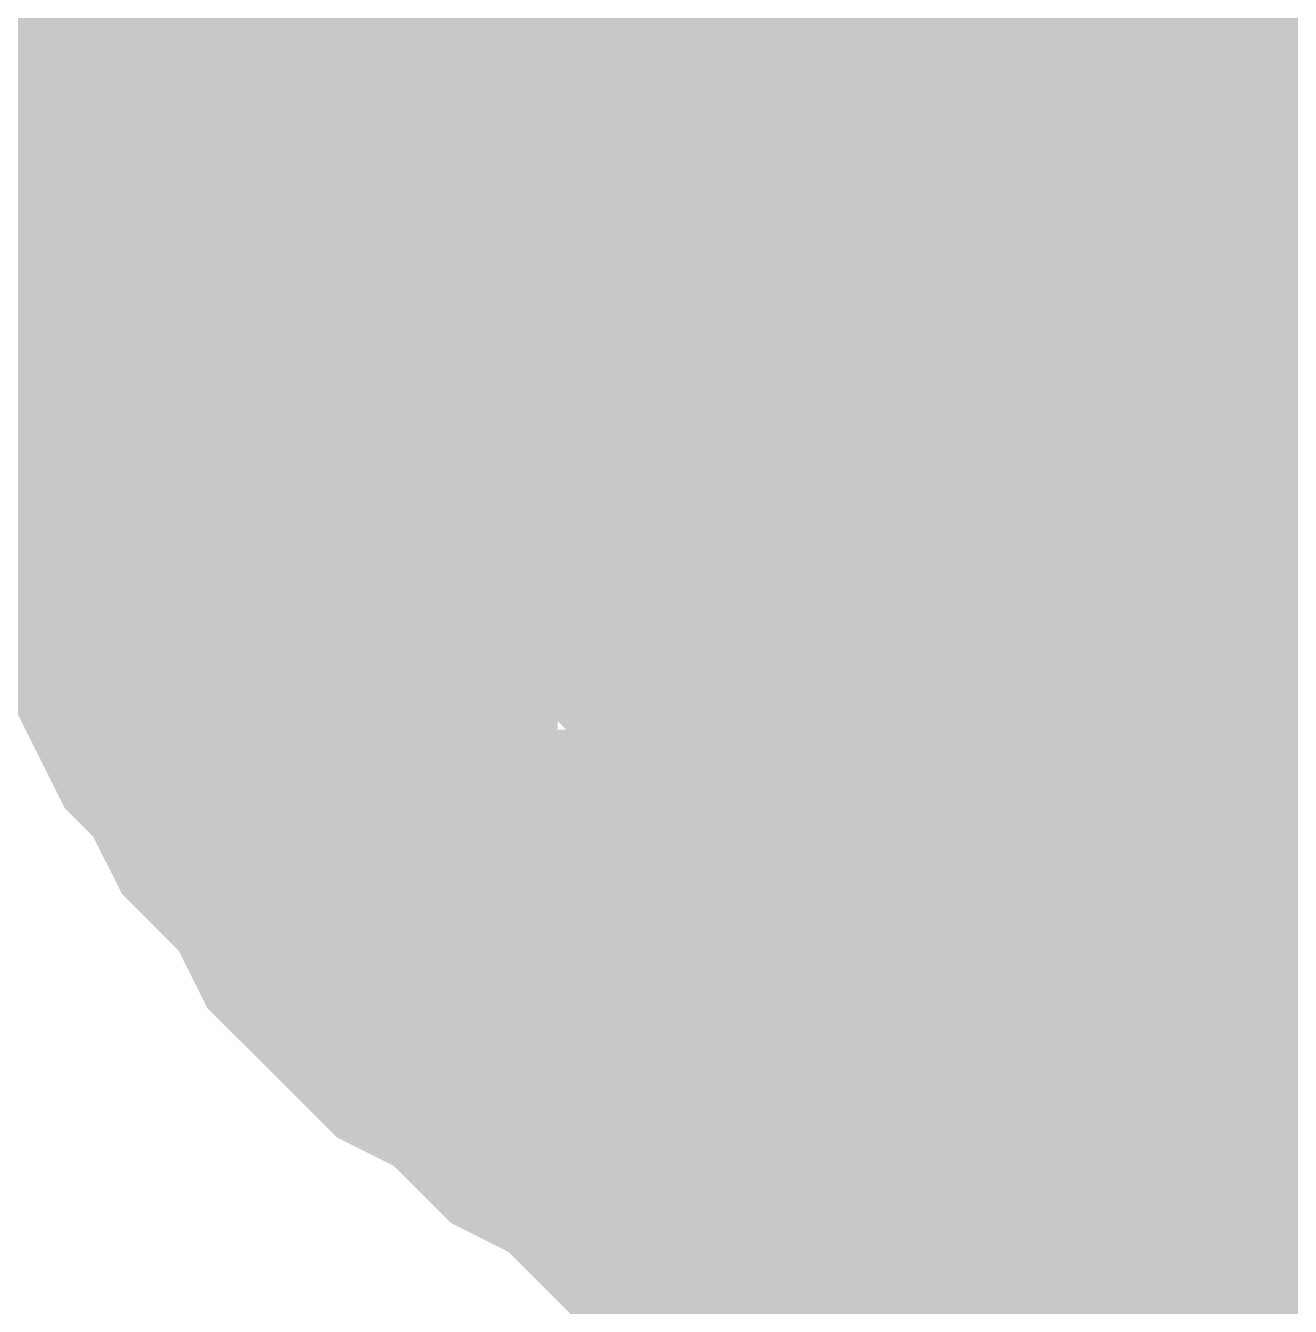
# Model space of a CAD drawing. Header units: inches. Extents: x 0 to 841, y 0 to 594.
# Drawn here: x 256.696 to 257.691, y 116.644 to 117.651 of the extents above; entities that cross this region are included whole.
import ezdxf

# ---------------------------------------------------------------- set-up
doc = ezdxf.new("R2010")
doc.units = ezdxf.units.IN
doc.layers.add('Sheet', color=255, linetype='Continuous')

msp = doc.modelspace()

# ---------------------------------------------------------------- linework, layer by layer
at = {"layer": 'Sheet'}
msp.add_lwpolyline([(257.246, 117.5, 0.508, 0.508, 1), (257.754, 117.5, 0.508, 0.508, 1)], format="xyseb", close=True, dxfattribs=at)
for points in [[(256.7601, 117.4839, 0.2997, 0.2997, 0), (256.7601, 117.5288, 0.2997, 0.2997, 0), (256.7601, 117.5737, 0.2997, 0.2997, 0), (256.7601, 117.5962, 0.2997, 0.2997, 0), (256.7826, 117.6411, 0.2997, 0.2997, 0), (256.7826, 117.686, 0.2997, 0.2997, 0), (256.805, 117.7085, 0.2997, 0.2997, 0), (256.805, 117.7534, 0.2997, 0.2997, 0), (256.8275, 117.7759, 0.2997, 0.2997, 0), (256.8275, 117.8208, 0.2997, 0.2997, 0)], [(256.7601, 117.4839, 0.2997, 0.2997, 0), (256.7601, 117.5288, 0.2997, 0.2997, 0), (256.7601, 117.5737, 0.2997, 0.2997, 0), (256.7601, 117.5962, 0.2997, 0.2997, 0), (256.7826, 117.6411, 0.2997, 0.2997, 0), (256.7826, 117.686, 0.2997, 0.2997, 0), (256.805, 117.7085, 0.2997, 0.2997, 0), (256.805, 117.7534, 0.2997, 0.2997, 0), (256.8275, 117.7759, 0.2997, 0.2997, 0), (256.8275, 117.8208, 0.2997, 0.2997, 0)], [(256.7601, 117.4839, 0.2997, 0.2997, 0), (256.7601, 117.5288, 0.2997, 0.2997, 0), (256.7601, 117.5737, 0.2997, 0.2997, 0), (256.7601, 117.5962, 0.2997, 0.2997, 0), (256.7826, 117.6411, 0.2997, 0.2997, 0), (256.7826, 117.686, 0.2997, 0.2997, 0), (256.805, 117.7085, 0.2997, 0.2997, 0), (256.805, 117.7534, 0.2997, 0.2997, 0), (256.8275, 117.7759, 0.2997, 0.2997, 0), (256.8275, 117.8208, 0.2997, 0.2997, 0)], [(256.7601, 117.4839, 0.2997, 0.2997, 0), (256.7601, 117.5288, 0.2997, 0.2997, 0), (256.7601, 117.5737, 0.2997, 0.2997, 0), (256.7601, 117.5962, 0.2997, 0.2997, 0), (256.7826, 117.6411, 0.2997, 0.2997, 0), (256.7826, 117.686, 0.2997, 0.2997, 0), (256.805, 117.7085, 0.2997, 0.2997, 0), (256.805, 117.7534, 0.2997, 0.2997, 0), (256.8275, 117.7759, 0.2997, 0.2997, 0), (256.8275, 117.8208, 0.2997, 0.2997, 0)], [(256.7601, 117.4839, 0.2997, 0.2997, 0), (256.7601, 117.5288, 0.2997, 0.2997, 0), (256.7601, 117.5737, 0.2997, 0.2997, 0), (256.7601, 117.5962, 0.2997, 0.2997, 0), (256.7826, 117.6411, 0.2997, 0.2997, 0), (256.7826, 117.686, 0.2997, 0.2997, 0), (256.805, 117.7085, 0.2997, 0.2997, 0), (256.805, 117.7534, 0.2997, 0.2997, 0), (256.8275, 117.7759, 0.2997, 0.2997, 0), (256.8275, 117.8208, 0.2997, 0.2997, 0)], [(257.0072, 117.4839, 0.2997, 0.2997, 0), (257.0072, 117.5064, 0.2997, 0.2997, 0), (257.0072, 117.5288, 0.2997, 0.2997, 0), (257.0072, 117.5737, 0.2997, 0.2997, 0), (257.0072, 117.5962, 0.2997, 0.2997, 0), (257.0296, 117.6186, 0.2997, 0.2997, 0), (257.0296, 117.6411, 0.2997, 0.2997, 0), (257.0296, 117.6636, 0.2997, 0.2997, 0), (257.0521, 117.686, 0.2997, 0.2997, 0), (257.0521, 117.7085, 0.2997, 0.2997, 0), (257.0745, 117.7309, 0.2997, 0.2997, 0), (257.0745, 117.7534, 0.2997, 0.2997, 0), (257.097, 117.7759, 0.2997, 0.2997, 0), (257.097, 117.7983, 0.2997, 0.2997, 0), (257.1194, 117.8208, 0.2997, 0.2997, 0)], [(257.0072, 117.4839, 0.2997, 0.2997, 0), (257.0072, 117.5064, 0.2997, 0.2997, 0), (257.0072, 117.5288, 0.2997, 0.2997, 0), (257.0072, 117.5737, 0.2997, 0.2997, 0), (257.0072, 117.5962, 0.2997, 0.2997, 0), (257.0296, 117.6186, 0.2997, 0.2997, 0), (257.0296, 117.6411, 0.2997, 0.2997, 0), (257.0296, 117.6636, 0.2997, 0.2997, 0), (257.0521, 117.686, 0.2997, 0.2997, 0), (257.0521, 117.7085, 0.2997, 0.2997, 0), (257.0745, 117.7309, 0.2997, 0.2997, 0), (257.0745, 117.7534, 0.2997, 0.2997, 0), (257.097, 117.7759, 0.2997, 0.2997, 0), (257.097, 117.7983, 0.2997, 0.2997, 0), (257.1194, 117.8208, 0.2997, 0.2997, 0)], [(257.0072, 117.4839, 0.2997, 0.2997, 0), (257.0072, 117.5064, 0.2997, 0.2997, 0), (257.0072, 117.5288, 0.2997, 0.2997, 0), (257.0072, 117.5737, 0.2997, 0.2997, 0), (257.0072, 117.5962, 0.2997, 0.2997, 0), (257.0296, 117.6186, 0.2997, 0.2997, 0), (257.0296, 117.6411, 0.2997, 0.2997, 0), (257.0296, 117.6636, 0.2997, 0.2997, 0), (257.0521, 117.686, 0.2997, 0.2997, 0), (257.0521, 117.7085, 0.2997, 0.2997, 0), (257.0745, 117.7309, 0.2997, 0.2997, 0), (257.0745, 117.7534, 0.2997, 0.2997, 0), (257.097, 117.7759, 0.2997, 0.2997, 0), (257.097, 117.7983, 0.2997, 0.2997, 0), (257.1194, 117.8208, 0.2997, 0.2997, 0)], [(252.5156, 117.4839, 0.7493, 0.7493, 0), (257.5237, 117.4839, 0.7493, 0.7493, 0)], [(257.5237, 112.498, 0.7493, 0.7493, 0), (257.5237, 117.4839, 0.7493, 0.7493, 0)], [(257.5237, 117.4839, 0.7493, 0.7493, 0), (272.5255, 117.4839, 0.7493, 0.7493, 0), (272.5255, 114.9909, 0.7493, 0.7493, 0)], [(256.7601, 117.4839, 0.0991, 0.0991, 0), (256.7601, 117.5288, 0.0991, 0.0991, 0), (256.7601, 117.5737, 0.0991, 0.0991, 0), (256.7601, 117.5962, 0.0991, 0.0991, 0), (256.7826, 117.6411, 0.0991, 0.0991, 0), (256.7826, 117.686, 0.0991, 0.0991, 0), (256.805, 117.7085, 0.0991, 0.0991, 0)], [(256.7601, 117.4839, 0.0991, 0.0991, 0), (256.7601, 117.5288, 0.0991, 0.0991, 0), (256.7601, 117.5737, 0.0991, 0.0991, 0), (256.7601, 117.5962, 0.0991, 0.0991, 0), (256.7826, 117.6411, 0.0991, 0.0991, 0), (256.7826, 117.686, 0.0991, 0.0991, 0), (256.805, 117.7085, 0.0991, 0.0991, 0)], [(256.7601, 117.4839, 0.0991, 0.0991, 0), (256.7601, 117.5288, 0.0991, 0.0991, 0), (256.7601, 117.5737, 0.0991, 0.0991, 0), (256.7601, 117.5962, 0.0991, 0.0991, 0), (256.7826, 117.6411, 0.0991, 0.0991, 0), (256.7826, 117.686, 0.0991, 0.0991, 0), (256.805, 117.7085, 0.0991, 0.0991, 0)], [(256.7601, 117.4839, 0.0991, 0.0991, 0), (256.7601, 117.5288, 0.0991, 0.0991, 0), (256.7601, 117.5737, 0.0991, 0.0991, 0), (256.7601, 117.5962, 0.0991, 0.0991, 0), (256.7826, 117.6411, 0.0991, 0.0991, 0), (256.7826, 117.686, 0.0991, 0.0991, 0), (256.805, 117.7085, 0.0991, 0.0991, 0)], [(256.7601, 117.4839, 0.0991, 0.0991, 0), (256.7601, 117.5288, 0.0991, 0.0991, 0), (256.7601, 117.5737, 0.0991, 0.0991, 0), (256.7601, 117.5962, 0.0991, 0.0991, 0), (256.7826, 117.6411, 0.0991, 0.0991, 0), (256.7826, 117.686, 0.0991, 0.0991, 0), (256.805, 117.7085, 0.0991, 0.0991, 0)], [(257.0072, 117.4839, 0.0991, 0.0991, 0), (257.0072, 117.5064, 0.0991, 0.0991, 0), (257.0072, 117.5288, 0.0991, 0.0991, 0), (257.0072, 117.5737, 0.0991, 0.0991, 0), (257.0072, 117.5962, 0.0991, 0.0991, 0), (257.0296, 117.6186, 0.0991, 0.0991, 0), (257.0296, 117.6411, 0.0991, 0.0991, 0), (257.0296, 117.6636, 0.0991, 0.0991, 0), (257.0521, 117.686, 0.0991, 0.0991, 0), (257.0521, 117.7085, 0.0991, 0.0991, 0)], [(257.0072, 117.4839, 0.0991, 0.0991, 0), (257.0072, 117.5064, 0.0991, 0.0991, 0), (257.0072, 117.5288, 0.0991, 0.0991, 0), (257.0072, 117.5737, 0.0991, 0.0991, 0), (257.0072, 117.5962, 0.0991, 0.0991, 0), (257.0296, 117.6186, 0.0991, 0.0991, 0), (257.0296, 117.6411, 0.0991, 0.0991, 0), (257.0296, 117.6636, 0.0991, 0.0991, 0), (257.0521, 117.686, 0.0991, 0.0991, 0), (257.0521, 117.7085, 0.0991, 0.0991, 0)], [(257.0072, 117.4839, 0.0991, 0.0991, 0), (257.0072, 117.5064, 0.0991, 0.0991, 0), (257.0072, 117.5288, 0.0991, 0.0991, 0), (257.0072, 117.5737, 0.0991, 0.0991, 0), (257.0072, 117.5962, 0.0991, 0.0991, 0), (257.0296, 117.6186, 0.0991, 0.0991, 0), (257.0296, 117.6411, 0.0991, 0.0991, 0), (257.0296, 117.6636, 0.0991, 0.0991, 0), (257.0521, 117.686, 0.0991, 0.0991, 0), (257.0521, 117.7085, 0.0991, 0.0991, 0)], [(252.5156, 117.4839, 0.2997, 0.2997, 0), (257.5237, 117.4839, 0.2997, 0.2997, 0)], [(257.5237, 116.7203, 0.2997, 0.2997, 0), (257.4788, 116.7203, 0.2997, 0.2997, 0), (257.4339, 116.7203, 0.2997, 0.2997, 0), (257.4114, 116.7203, 0.2997, 0.2997, 0), (257.3665, 116.7427, 0.2997, 0.2997, 0), (257.3216, 116.7427, 0.2997, 0.2997, 0), (257.2991, 116.7652, 0.2997, 0.2997, 0), (257.2542, 116.7652, 0.2997, 0.2997, 0), (257.2317, 116.7877, 0.2997, 0.2997, 0), (257.1868, 116.7877, 0.2997, 0.2997, 0), (257.1644, 116.8101, 0.2997, 0.2997, 0), (257.1194, 116.8326, 0.2997, 0.2997, 0), (257.097, 116.855, 0.2997, 0.2997, 0), (257.0745, 116.8775, 0.2997, 0.2997, 0), (257.0296, 116.9, 0.2997, 0.2997, 0), (257.0072, 116.9224, 0.2997, 0.2997, 0), (256.9847, 116.9449, 0.2997, 0.2997, 0), (256.9622, 116.9673, 0.2997, 0.2997, 0), (256.9398, 117.0123, 0.2997, 0.2997, 0), (256.9173, 117.0347, 0.2997, 0.2997, 0), (256.8949, 117.0572, 0.2997, 0.2997, 0), (256.8724, 117.1021, 0.2997, 0.2997, 0), (256.85, 117.1245, 0.2997, 0.2997, 0), (256.8275, 117.1695, 0.2997, 0.2997, 0), (256.8275, 117.1919, 0.2997, 0.2997, 0), (256.805, 117.2368, 0.2997, 0.2997, 0), (256.805, 117.2593, 0.2997, 0.2997, 0), (256.7826, 117.3042, 0.2997, 0.2997, 0), (256.7826, 117.3267, 0.2997, 0.2997, 0), (256.7601, 117.3716, 0.2997, 0.2997, 0), (256.7601, 117.4165, 0.2997, 0.2997, 0), (256.7601, 117.439, 0.2997, 0.2997, 0), (256.7601, 117.4839, 0.2997, 0.2997, 0)], [(256.7601, 117.4839, 0.2997, 0.2997, 0), (256.7601, 117.4839, 0.2997, 0.2997, 0)], [(257.5237, 116.7203, 0.2997, 0.2997, 0), (257.4788, 116.7203, 0.2997, 0.2997, 0), (257.4339, 116.7203, 0.2997, 0.2997, 0), (257.4114, 116.7203, 0.2997, 0.2997, 0), (257.3665, 116.7427, 0.2997, 0.2997, 0), (257.3216, 116.7427, 0.2997, 0.2997, 0), (257.2991, 116.7652, 0.2997, 0.2997, 0), (257.2542, 116.7652, 0.2997, 0.2997, 0), (257.2317, 116.7877, 0.2997, 0.2997, 0), (257.1868, 116.7877, 0.2997, 0.2997, 0), (257.1644, 116.8101, 0.2997, 0.2997, 0), (257.1194, 116.8326, 0.2997, 0.2997, 0), (257.097, 116.855, 0.2997, 0.2997, 0), (257.0745, 116.8775, 0.2997, 0.2997, 0), (257.0296, 116.9, 0.2997, 0.2997, 0), (257.0072, 116.9224, 0.2997, 0.2997, 0), (256.9847, 116.9449, 0.2997, 0.2997, 0), (256.9622, 116.9673, 0.2997, 0.2997, 0), (256.9398, 117.0123, 0.2997, 0.2997, 0), (256.9173, 117.0347, 0.2997, 0.2997, 0), (256.8949, 117.0572, 0.2997, 0.2997, 0), (256.8724, 117.1021, 0.2997, 0.2997, 0), (256.85, 117.1245, 0.2997, 0.2997, 0), (256.8275, 117.1695, 0.2997, 0.2997, 0), (256.8275, 117.1919, 0.2997, 0.2997, 0), (256.805, 117.2368, 0.2997, 0.2997, 0), (256.805, 117.2593, 0.2997, 0.2997, 0), (256.7826, 117.3042, 0.2997, 0.2997, 0), (256.7826, 117.3267, 0.2997, 0.2997, 0), (256.7601, 117.3716, 0.2997, 0.2997, 0), (256.7601, 117.4165, 0.2997, 0.2997, 0), (256.7601, 117.439, 0.2997, 0.2997, 0), (256.7601, 117.4839, 0.2997, 0.2997, 0)], [(256.7601, 117.4839, 0.2997, 0.2997, 0), (256.7601, 117.4839, 0.2997, 0.2997, 0)], [(257.5237, 116.7203, 0.2997, 0.2997, 0), (257.4788, 116.7203, 0.2997, 0.2997, 0), (257.4339, 116.7203, 0.2997, 0.2997, 0), (257.4114, 116.7203, 0.2997, 0.2997, 0), (257.3665, 116.7427, 0.2997, 0.2997, 0), (257.3216, 116.7427, 0.2997, 0.2997, 0), (257.2991, 116.7652, 0.2997, 0.2997, 0), (257.2542, 116.7652, 0.2997, 0.2997, 0), (257.2317, 116.7877, 0.2997, 0.2997, 0), (257.1868, 116.7877, 0.2997, 0.2997, 0), (257.1644, 116.8101, 0.2997, 0.2997, 0), (257.1194, 116.8326, 0.2997, 0.2997, 0), (257.097, 116.855, 0.2997, 0.2997, 0), (257.0745, 116.8775, 0.2997, 0.2997, 0), (257.0296, 116.9, 0.2997, 0.2997, 0), (257.0072, 116.9224, 0.2997, 0.2997, 0), (256.9847, 116.9449, 0.2997, 0.2997, 0), (256.9622, 116.9673, 0.2997, 0.2997, 0), (256.9398, 117.0123, 0.2997, 0.2997, 0), (256.9173, 117.0347, 0.2997, 0.2997, 0), (256.8949, 117.0572, 0.2997, 0.2997, 0), (256.8724, 117.1021, 0.2997, 0.2997, 0), (256.85, 117.1245, 0.2997, 0.2997, 0), (256.8275, 117.1695, 0.2997, 0.2997, 0), (256.8275, 117.1919, 0.2997, 0.2997, 0), (256.805, 117.2368, 0.2997, 0.2997, 0), (256.805, 117.2593, 0.2997, 0.2997, 0), (256.7826, 117.3042, 0.2997, 0.2997, 0), (256.7826, 117.3267, 0.2997, 0.2997, 0), (256.7601, 117.3716, 0.2997, 0.2997, 0), (256.7601, 117.4165, 0.2997, 0.2997, 0), (256.7601, 117.439, 0.2997, 0.2997, 0), (256.7601, 117.4839, 0.2997, 0.2997, 0)], [(256.7601, 117.4839, 0.2997, 0.2997, 0), (256.7601, 117.4839, 0.2997, 0.2997, 0)], [(257.5237, 116.7203, 0.2997, 0.2997, 0), (257.4788, 116.7203, 0.2997, 0.2997, 0), (257.4339, 116.7203, 0.2997, 0.2997, 0), (257.4114, 116.7203, 0.2997, 0.2997, 0), (257.3665, 116.7427, 0.2997, 0.2997, 0), (257.3216, 116.7427, 0.2997, 0.2997, 0), (257.2991, 116.7652, 0.2997, 0.2997, 0), (257.2542, 116.7652, 0.2997, 0.2997, 0), (257.2317, 116.7877, 0.2997, 0.2997, 0), (257.1868, 116.7877, 0.2997, 0.2997, 0), (257.1644, 116.8101, 0.2997, 0.2997, 0), (257.1194, 116.8326, 0.2997, 0.2997, 0), (257.097, 116.855, 0.2997, 0.2997, 0), (257.0745, 116.8775, 0.2997, 0.2997, 0), (257.0296, 116.9, 0.2997, 0.2997, 0), (257.0072, 116.9224, 0.2997, 0.2997, 0), (256.9847, 116.9449, 0.2997, 0.2997, 0), (256.9622, 116.9673, 0.2997, 0.2997, 0), (256.9398, 117.0123, 0.2997, 0.2997, 0), (256.9173, 117.0347, 0.2997, 0.2997, 0), (256.8949, 117.0572, 0.2997, 0.2997, 0), (256.8724, 117.1021, 0.2997, 0.2997, 0), (256.85, 117.1245, 0.2997, 0.2997, 0), (256.8275, 117.1695, 0.2997, 0.2997, 0), (256.8275, 117.1919, 0.2997, 0.2997, 0), (256.805, 117.2368, 0.2997, 0.2997, 0), (256.805, 117.2593, 0.2997, 0.2997, 0), (256.7826, 117.3042, 0.2997, 0.2997, 0), (256.7826, 117.3267, 0.2997, 0.2997, 0), (256.7601, 117.3716, 0.2997, 0.2997, 0), (256.7601, 117.4165, 0.2997, 0.2997, 0), (256.7601, 117.439, 0.2997, 0.2997, 0), (256.7601, 117.4839, 0.2997, 0.2997, 0)], [(256.7601, 117.4839, 0.2997, 0.2997, 0), (256.7601, 117.4839, 0.2997, 0.2997, 0)], [(257.5237, 116.7203, 0.2997, 0.2997, 0), (257.4788, 116.7203, 0.2997, 0.2997, 0), (257.4339, 116.7203, 0.2997, 0.2997, 0), (257.4114, 116.7203, 0.2997, 0.2997, 0), (257.3665, 116.7427, 0.2997, 0.2997, 0), (257.3216, 116.7427, 0.2997, 0.2997, 0), (257.2991, 116.7652, 0.2997, 0.2997, 0), (257.2542, 116.7652, 0.2997, 0.2997, 0), (257.2317, 116.7877, 0.2997, 0.2997, 0), (257.1868, 116.7877, 0.2997, 0.2997, 0), (257.1644, 116.8101, 0.2997, 0.2997, 0), (257.1194, 116.8326, 0.2997, 0.2997, 0), (257.097, 116.855, 0.2997, 0.2997, 0), (257.0745, 116.8775, 0.2997, 0.2997, 0), (257.0296, 116.9, 0.2997, 0.2997, 0), (257.0072, 116.9224, 0.2997, 0.2997, 0), (256.9847, 116.9449, 0.2997, 0.2997, 0), (256.9622, 116.9673, 0.2997, 0.2997, 0), (256.9398, 117.0123, 0.2997, 0.2997, 0), (256.9173, 117.0347, 0.2997, 0.2997, 0), (256.8949, 117.0572, 0.2997, 0.2997, 0), (256.8724, 117.1021, 0.2997, 0.2997, 0), (256.85, 117.1245, 0.2997, 0.2997, 0), (256.8275, 117.1695, 0.2997, 0.2997, 0), (256.8275, 117.1919, 0.2997, 0.2997, 0), (256.805, 117.2368, 0.2997, 0.2997, 0), (256.805, 117.2593, 0.2997, 0.2997, 0), (256.7826, 117.3042, 0.2997, 0.2997, 0), (256.7826, 117.3267, 0.2997, 0.2997, 0), (256.7601, 117.3716, 0.2997, 0.2997, 0), (256.7601, 117.4165, 0.2997, 0.2997, 0), (256.7601, 117.439, 0.2997, 0.2997, 0), (256.7601, 117.4839, 0.2997, 0.2997, 0)], [(256.7601, 117.4839, 0.2997, 0.2997, 0), (256.7601, 117.4839, 0.2997, 0.2997, 0)], [(257.5237, 116.9898, 0.2997, 0.2997, 0), (257.5012, 116.9898, 0.2997, 0.2997, 0), (257.4788, 116.9898, 0.2997, 0.2997, 0), (257.4339, 116.9898, 0.2997, 0.2997, 0), (257.4114, 116.9898, 0.2997, 0.2997, 0), (257.3889, 117.0123, 0.2997, 0.2997, 0), (257.3665, 117.0123, 0.2997, 0.2997, 0), (257.344, 117.0123, 0.2997, 0.2997, 0), (257.3216, 117.0347, 0.2997, 0.2997, 0), (257.2991, 117.0347, 0.2997, 0.2997, 0), (257.2767, 117.0572, 0.2997, 0.2997, 0), (257.2542, 117.0572, 0.2997, 0.2997, 0), (257.2317, 117.0796, 0.2997, 0.2997, 0), (257.2093, 117.0796, 0.2997, 0.2997, 0), (257.1868, 117.1021, 0.2997, 0.2997, 0), (257.1644, 117.1245, 0.2997, 0.2997, 0), (257.1644, 117.147, 0.2997, 0.2997, 0), (257.1419, 117.147, 0.2997, 0.2997, 0), (257.1194, 117.1695, 0.2997, 0.2997, 0), (257.097, 117.1919, 0.2997, 0.2997, 0), (257.097, 117.2144, 0.2997, 0.2997, 0), (257.0745, 117.2368, 0.2997, 0.2997, 0), (257.0745, 117.2593, 0.2997, 0.2997, 0), (257.0521, 117.2818, 0.2997, 0.2997, 0), (257.0521, 117.2818, 0.2997, 0.2997, 0), (257.0296, 117.3042, 0.2997, 0.2997, 0), (257.0296, 117.3491, 0.2997, 0.2997, 0), (257.0296, 117.3716, 0.2997, 0.2997, 0), (257.0072, 117.3941, 0.2997, 0.2997, 0), (257.0072, 117.4165, 0.2997, 0.2997, 0), (257.0072, 117.439, 0.2997, 0.2997, 0), (257.0072, 117.4614, 0.2997, 0.2997, 0), (257.0072, 117.4839, 0.2997, 0.2997, 0)], [(257.0072, 117.4839, 0.2997, 0.2997, 0), (257.0072, 117.4839, 0.2997, 0.2997, 0)], [(257.5237, 116.9898, 0.2997, 0.2997, 0), (257.5012, 116.9898, 0.2997, 0.2997, 0), (257.4788, 116.9898, 0.2997, 0.2997, 0), (257.4339, 116.9898, 0.2997, 0.2997, 0), (257.4114, 116.9898, 0.2997, 0.2997, 0), (257.3889, 117.0123, 0.2997, 0.2997, 0), (257.3665, 117.0123, 0.2997, 0.2997, 0), (257.344, 117.0123, 0.2997, 0.2997, 0), (257.3216, 117.0347, 0.2997, 0.2997, 0), (257.2991, 117.0347, 0.2997, 0.2997, 0), (257.2767, 117.0572, 0.2997, 0.2997, 0), (257.2542, 117.0572, 0.2997, 0.2997, 0), (257.2317, 117.0796, 0.2997, 0.2997, 0), (257.2093, 117.0796, 0.2997, 0.2997, 0), (257.1868, 117.1021, 0.2997, 0.2997, 0), (257.1644, 117.1245, 0.2997, 0.2997, 0), (257.1644, 117.147, 0.2997, 0.2997, 0), (257.1419, 117.147, 0.2997, 0.2997, 0), (257.1194, 117.1695, 0.2997, 0.2997, 0), (257.097, 117.1919, 0.2997, 0.2997, 0), (257.097, 117.2144, 0.2997, 0.2997, 0), (257.0745, 117.2368, 0.2997, 0.2997, 0), (257.0745, 117.2593, 0.2997, 0.2997, 0), (257.0521, 117.2818, 0.2997, 0.2997, 0), (257.0521, 117.2818, 0.2997, 0.2997, 0), (257.0296, 117.3042, 0.2997, 0.2997, 0), (257.0296, 117.3491, 0.2997, 0.2997, 0), (257.0296, 117.3716, 0.2997, 0.2997, 0), (257.0072, 117.3941, 0.2997, 0.2997, 0), (257.0072, 117.4165, 0.2997, 0.2997, 0), (257.0072, 117.439, 0.2997, 0.2997, 0), (257.0072, 117.4614, 0.2997, 0.2997, 0), (257.0072, 117.4839, 0.2997, 0.2997, 0)], [(257.0072, 117.4839, 0.2997, 0.2997, 0), (257.0072, 117.4839, 0.2997, 0.2997, 0)], [(257.5237, 116.9898, 0.2997, 0.2997, 0), (257.5012, 116.9898, 0.2997, 0.2997, 0), (257.4788, 116.9898, 0.2997, 0.2997, 0), (257.4339, 116.9898, 0.2997, 0.2997, 0), (257.4114, 116.9898, 0.2997, 0.2997, 0), (257.3889, 117.0123, 0.2997, 0.2997, 0), (257.3665, 117.0123, 0.2997, 0.2997, 0), (257.344, 117.0123, 0.2997, 0.2997, 0), (257.3216, 117.0347, 0.2997, 0.2997, 0), (257.2991, 117.0347, 0.2997, 0.2997, 0), (257.2767, 117.0572, 0.2997, 0.2997, 0), (257.2542, 117.0572, 0.2997, 0.2997, 0), (257.2317, 117.0796, 0.2997, 0.2997, 0), (257.2093, 117.0796, 0.2997, 0.2997, 0), (257.1868, 117.1021, 0.2997, 0.2997, 0), (257.1644, 117.1245, 0.2997, 0.2997, 0), (257.1644, 117.147, 0.2997, 0.2997, 0), (257.1419, 117.147, 0.2997, 0.2997, 0), (257.1194, 117.1695, 0.2997, 0.2997, 0), (257.097, 117.1919, 0.2997, 0.2997, 0), (257.097, 117.2144, 0.2997, 0.2997, 0), (257.0745, 117.2368, 0.2997, 0.2997, 0), (257.0745, 117.2593, 0.2997, 0.2997, 0), (257.0521, 117.2818, 0.2997, 0.2997, 0), (257.0521, 117.2818, 0.2997, 0.2997, 0), (257.0296, 117.3042, 0.2997, 0.2997, 0), (257.0296, 117.3491, 0.2997, 0.2997, 0), (257.0296, 117.3716, 0.2997, 0.2997, 0), (257.0072, 117.3941, 0.2997, 0.2997, 0), (257.0072, 117.4165, 0.2997, 0.2997, 0), (257.0072, 117.439, 0.2997, 0.2997, 0), (257.0072, 117.4614, 0.2997, 0.2997, 0), (257.0072, 117.4839, 0.2997, 0.2997, 0)], [(257.0072, 117.4839, 0.2997, 0.2997, 0), (257.0072, 117.4839, 0.2997, 0.2997, 0)], [(257.5237, 112.498, 0.2997, 0.2997, 0), (257.5237, 117.4839, 0.2997, 0.2997, 0)], [(257.5237, 116.7203, 0.0991, 0.0991, 0), (257.4788, 116.7203, 0.0991, 0.0991, 0), (257.4339, 116.7203, 0.0991, 0.0991, 0), (257.4114, 116.7203, 0.0991, 0.0991, 0), (257.3665, 116.7427, 0.0991, 0.0991, 0), (257.3216, 116.7427, 0.0991, 0.0991, 0), (257.2991, 116.7652, 0.0991, 0.0991, 0), (257.2542, 116.7652, 0.0991, 0.0991, 0), (257.2317, 116.7877, 0.0991, 0.0991, 0), (257.1868, 116.7877, 0.0991, 0.0991, 0), (257.1644, 116.8101, 0.0991, 0.0991, 0), (257.1194, 116.8326, 0.0991, 0.0991, 0), (257.097, 116.855, 0.0991, 0.0991, 0), (257.0745, 116.8775, 0.0991, 0.0991, 0), (257.0296, 116.9, 0.0991, 0.0991, 0), (257.0072, 116.9224, 0.0991, 0.0991, 0), (256.9847, 116.9449, 0.0991, 0.0991, 0), (256.9622, 116.9673, 0.0991, 0.0991, 0), (256.9398, 117.0123, 0.0991, 0.0991, 0), (256.9173, 117.0347, 0.0991, 0.0991, 0), (256.8949, 117.0572, 0.0991, 0.0991, 0), (256.8724, 117.1021, 0.0991, 0.0991, 0), (256.85, 117.1245, 0.0991, 0.0991, 0), (256.8275, 117.1695, 0.0991, 0.0991, 0), (256.8275, 117.1919, 0.0991, 0.0991, 0), (256.805, 117.2368, 0.0991, 0.0991, 0), (256.805, 117.2593, 0.0991, 0.0991, 0), (256.7826, 117.3042, 0.0991, 0.0991, 0), (256.7826, 117.3267, 0.0991, 0.0991, 0), (256.7601, 117.3716, 0.0991, 0.0991, 0), (256.7601, 117.4165, 0.0991, 0.0991, 0), (256.7601, 117.439, 0.0991, 0.0991, 0), (256.7601, 117.4839, 0.0991, 0.0991, 0)], [(256.7601, 117.4839, 0.0991, 0.0991, 0), (256.7601, 117.4839, 0.0991, 0.0991, 0)], [(257.5237, 116.7203, 0.0991, 0.0991, 0), (257.4788, 116.7203, 0.0991, 0.0991, 0), (257.4339, 116.7203, 0.0991, 0.0991, 0), (257.4114, 116.7203, 0.0991, 0.0991, 0), (257.3665, 116.7427, 0.0991, 0.0991, 0), (257.3216, 116.7427, 0.0991, 0.0991, 0), (257.2991, 116.7652, 0.0991, 0.0991, 0), (257.2542, 116.7652, 0.0991, 0.0991, 0), (257.2317, 116.7877, 0.0991, 0.0991, 0), (257.1868, 116.7877, 0.0991, 0.0991, 0), (257.1644, 116.8101, 0.0991, 0.0991, 0), (257.1194, 116.8326, 0.0991, 0.0991, 0), (257.097, 116.855, 0.0991, 0.0991, 0), (257.0745, 116.8775, 0.0991, 0.0991, 0), (257.0296, 116.9, 0.0991, 0.0991, 0), (257.0072, 116.9224, 0.0991, 0.0991, 0), (256.9847, 116.9449, 0.0991, 0.0991, 0), (256.9622, 116.9673, 0.0991, 0.0991, 0), (256.9398, 117.0123, 0.0991, 0.0991, 0), (256.9173, 117.0347, 0.0991, 0.0991, 0), (256.8949, 117.0572, 0.0991, 0.0991, 0), (256.8724, 117.1021, 0.0991, 0.0991, 0), (256.85, 117.1245, 0.0991, 0.0991, 0), (256.8275, 117.1695, 0.0991, 0.0991, 0), (256.8275, 117.1919, 0.0991, 0.0991, 0), (256.805, 117.2368, 0.0991, 0.0991, 0), (256.805, 117.2593, 0.0991, 0.0991, 0), (256.7826, 117.3042, 0.0991, 0.0991, 0), (256.7826, 117.3267, 0.0991, 0.0991, 0), (256.7601, 117.3716, 0.0991, 0.0991, 0), (256.7601, 117.4165, 0.0991, 0.0991, 0), (256.7601, 117.439, 0.0991, 0.0991, 0), (256.7601, 117.4839, 0.0991, 0.0991, 0)], [(256.7601, 117.4839, 0.0991, 0.0991, 0), (256.7601, 117.4839, 0.0991, 0.0991, 0)], [(257.5237, 116.7203, 0.0991, 0.0991, 0), (257.4788, 116.7203, 0.0991, 0.0991, 0), (257.4339, 116.7203, 0.0991, 0.0991, 0), (257.4114, 116.7203, 0.0991, 0.0991, 0), (257.3665, 116.7427, 0.0991, 0.0991, 0), (257.3216, 116.7427, 0.0991, 0.0991, 0), (257.2991, 116.7652, 0.0991, 0.0991, 0), (257.2542, 116.7652, 0.0991, 0.0991, 0), (257.2317, 116.7877, 0.0991, 0.0991, 0), (257.1868, 116.7877, 0.0991, 0.0991, 0), (257.1644, 116.8101, 0.0991, 0.0991, 0), (257.1194, 116.8326, 0.0991, 0.0991, 0), (257.097, 116.855, 0.0991, 0.0991, 0), (257.0745, 116.8775, 0.0991, 0.0991, 0), (257.0296, 116.9, 0.0991, 0.0991, 0), (257.0072, 116.9224, 0.0991, 0.0991, 0), (256.9847, 116.9449, 0.0991, 0.0991, 0), (256.9622, 116.9673, 0.0991, 0.0991, 0), (256.9398, 117.0123, 0.0991, 0.0991, 0), (256.9173, 117.0347, 0.0991, 0.0991, 0), (256.8949, 117.0572, 0.0991, 0.0991, 0), (256.8724, 117.1021, 0.0991, 0.0991, 0), (256.85, 117.1245, 0.0991, 0.0991, 0), (256.8275, 117.1695, 0.0991, 0.0991, 0), (256.8275, 117.1919, 0.0991, 0.0991, 0), (256.805, 117.2368, 0.0991, 0.0991, 0), (256.805, 117.2593, 0.0991, 0.0991, 0), (256.7826, 117.3042, 0.0991, 0.0991, 0), (256.7826, 117.3267, 0.0991, 0.0991, 0), (256.7601, 117.3716, 0.0991, 0.0991, 0), (256.7601, 117.4165, 0.0991, 0.0991, 0), (256.7601, 117.439, 0.0991, 0.0991, 0), (256.7601, 117.4839, 0.0991, 0.0991, 0)], [(256.7601, 117.4839, 0.0991, 0.0991, 0), (256.7601, 117.4839, 0.0991, 0.0991, 0)], [(257.5237, 116.7203, 0.0991, 0.0991, 0), (257.4788, 116.7203, 0.0991, 0.0991, 0), (257.4339, 116.7203, 0.0991, 0.0991, 0), (257.4114, 116.7203, 0.0991, 0.0991, 0), (257.3665, 116.7427, 0.0991, 0.0991, 0), (257.3216, 116.7427, 0.0991, 0.0991, 0), (257.2991, 116.7652, 0.0991, 0.0991, 0), (257.2542, 116.7652, 0.0991, 0.0991, 0), (257.2317, 116.7877, 0.0991, 0.0991, 0), (257.1868, 116.7877, 0.0991, 0.0991, 0), (257.1644, 116.8101, 0.0991, 0.0991, 0), (257.1194, 116.8326, 0.0991, 0.0991, 0), (257.097, 116.855, 0.0991, 0.0991, 0), (257.0745, 116.8775, 0.0991, 0.0991, 0), (257.0296, 116.9, 0.0991, 0.0991, 0), (257.0072, 116.9224, 0.0991, 0.0991, 0), (256.9847, 116.9449, 0.0991, 0.0991, 0), (256.9622, 116.9673, 0.0991, 0.0991, 0), (256.9398, 117.0123, 0.0991, 0.0991, 0), (256.9173, 117.0347, 0.0991, 0.0991, 0), (256.8949, 117.0572, 0.0991, 0.0991, 0), (256.8724, 117.1021, 0.0991, 0.0991, 0), (256.85, 117.1245, 0.0991, 0.0991, 0), (256.8275, 117.1695, 0.0991, 0.0991, 0), (256.8275, 117.1919, 0.0991, 0.0991, 0), (256.805, 117.2368, 0.0991, 0.0991, 0), (256.805, 117.2593, 0.0991, 0.0991, 0), (256.7826, 117.3042, 0.0991, 0.0991, 0), (256.7826, 117.3267, 0.0991, 0.0991, 0), (256.7601, 117.3716, 0.0991, 0.0991, 0), (256.7601, 117.4165, 0.0991, 0.0991, 0), (256.7601, 117.439, 0.0991, 0.0991, 0), (256.7601, 117.4839, 0.0991, 0.0991, 0)], [(256.7601, 117.4839, 0.0991, 0.0991, 0), (256.7601, 117.4839, 0.0991, 0.0991, 0)], [(257.5237, 116.7203, 0.0991, 0.0991, 0), (257.4788, 116.7203, 0.0991, 0.0991, 0), (257.4339, 116.7203, 0.0991, 0.0991, 0), (257.4114, 116.7203, 0.0991, 0.0991, 0), (257.3665, 116.7427, 0.0991, 0.0991, 0), (257.3216, 116.7427, 0.0991, 0.0991, 0), (257.2991, 116.7652, 0.0991, 0.0991, 0), (257.2542, 116.7652, 0.0991, 0.0991, 0), (257.2317, 116.7877, 0.0991, 0.0991, 0), (257.1868, 116.7877, 0.0991, 0.0991, 0), (257.1644, 116.8101, 0.0991, 0.0991, 0), (257.1194, 116.8326, 0.0991, 0.0991, 0), (257.097, 116.855, 0.0991, 0.0991, 0), (257.0745, 116.8775, 0.0991, 0.0991, 0), (257.0296, 116.9, 0.0991, 0.0991, 0), (257.0072, 116.9224, 0.0991, 0.0991, 0), (256.9847, 116.9449, 0.0991, 0.0991, 0), (256.9622, 116.9673, 0.0991, 0.0991, 0), (256.9398, 117.0123, 0.0991, 0.0991, 0), (256.9173, 117.0347, 0.0991, 0.0991, 0), (256.8949, 117.0572, 0.0991, 0.0991, 0), (256.8724, 117.1021, 0.0991, 0.0991, 0), (256.85, 117.1245, 0.0991, 0.0991, 0), (256.8275, 117.1695, 0.0991, 0.0991, 0), (256.8275, 117.1919, 0.0991, 0.0991, 0), (256.805, 117.2368, 0.0991, 0.0991, 0), (256.805, 117.2593, 0.0991, 0.0991, 0), (256.7826, 117.3042, 0.0991, 0.0991, 0), (256.7826, 117.3267, 0.0991, 0.0991, 0), (256.7601, 117.3716, 0.0991, 0.0991, 0), (256.7601, 117.4165, 0.0991, 0.0991, 0), (256.7601, 117.439, 0.0991, 0.0991, 0), (256.7601, 117.4839, 0.0991, 0.0991, 0)], [(256.7601, 117.4839, 0.0991, 0.0991, 0), (256.7601, 117.4839, 0.0991, 0.0991, 0)], [(257.5237, 116.9898, 0.0991, 0.0991, 0), (257.5012, 116.9898, 0.0991, 0.0991, 0), (257.4788, 116.9898, 0.0991, 0.0991, 0), (257.4339, 116.9898, 0.0991, 0.0991, 0), (257.4114, 116.9898, 0.0991, 0.0991, 0), (257.3889, 117.0123, 0.0991, 0.0991, 0), (257.3665, 117.0123, 0.0991, 0.0991, 0), (257.344, 117.0123, 0.0991, 0.0991, 0), (257.3216, 117.0347, 0.0991, 0.0991, 0), (257.2991, 117.0347, 0.0991, 0.0991, 0), (257.2767, 117.0572, 0.0991, 0.0991, 0), (257.2542, 117.0572, 0.0991, 0.0991, 0), (257.2317, 117.0796, 0.0991, 0.0991, 0), (257.2093, 117.0796, 0.0991, 0.0991, 0), (257.1868, 117.1021, 0.0991, 0.0991, 0), (257.1644, 117.1245, 0.0991, 0.0991, 0), (257.1644, 117.147, 0.0991, 0.0991, 0), (257.1419, 117.147, 0.0991, 0.0991, 0), (257.1194, 117.1695, 0.0991, 0.0991, 0), (257.097, 117.1919, 0.0991, 0.0991, 0), (257.097, 117.2144, 0.0991, 0.0991, 0), (257.0745, 117.2368, 0.0991, 0.0991, 0), (257.0745, 117.2593, 0.0991, 0.0991, 0), (257.0521, 117.2818, 0.0991, 0.0991, 0), (257.0521, 117.2818, 0.0991, 0.0991, 0), (257.0296, 117.3042, 0.0991, 0.0991, 0), (257.0296, 117.3491, 0.0991, 0.0991, 0), (257.0296, 117.3716, 0.0991, 0.0991, 0), (257.0072, 117.3941, 0.0991, 0.0991, 0), (257.0072, 117.4165, 0.0991, 0.0991, 0), (257.0072, 117.439, 0.0991, 0.0991, 0), (257.0072, 117.4614, 0.0991, 0.0991, 0), (257.0072, 117.4839, 0.0991, 0.0991, 0)], [(257.0072, 117.4839, 0.0991, 0.0991, 0), (257.0072, 117.4839, 0.0991, 0.0991, 0)], [(257.5237, 116.9898, 0.0991, 0.0991, 0), (257.5012, 116.9898, 0.0991, 0.0991, 0), (257.4788, 116.9898, 0.0991, 0.0991, 0), (257.4339, 116.9898, 0.0991, 0.0991, 0), (257.4114, 116.9898, 0.0991, 0.0991, 0), (257.3889, 117.0123, 0.0991, 0.0991, 0), (257.3665, 117.0123, 0.0991, 0.0991, 0), (257.344, 117.0123, 0.0991, 0.0991, 0), (257.3216, 117.0347, 0.0991, 0.0991, 0), (257.2991, 117.0347, 0.0991, 0.0991, 0), (257.2767, 117.0572, 0.0991, 0.0991, 0), (257.2542, 117.0572, 0.0991, 0.0991, 0), (257.2317, 117.0796, 0.0991, 0.0991, 0), (257.2093, 117.0796, 0.0991, 0.0991, 0), (257.1868, 117.1021, 0.0991, 0.0991, 0), (257.1644, 117.1245, 0.0991, 0.0991, 0), (257.1644, 117.147, 0.0991, 0.0991, 0), (257.1419, 117.147, 0.0991, 0.0991, 0), (257.1194, 117.1695, 0.0991, 0.0991, 0), (257.097, 117.1919, 0.0991, 0.0991, 0), (257.097, 117.2144, 0.0991, 0.0991, 0), (257.0745, 117.2368, 0.0991, 0.0991, 0), (257.0745, 117.2593, 0.0991, 0.0991, 0), (257.0521, 117.2818, 0.0991, 0.0991, 0), (257.0521, 117.2818, 0.0991, 0.0991, 0), (257.0296, 117.3042, 0.0991, 0.0991, 0), (257.0296, 117.3491, 0.0991, 0.0991, 0), (257.0296, 117.3716, 0.0991, 0.0991, 0), (257.0072, 117.3941, 0.0991, 0.0991, 0), (257.0072, 117.4165, 0.0991, 0.0991, 0), (257.0072, 117.439, 0.0991, 0.0991, 0), (257.0072, 117.4614, 0.0991, 0.0991, 0), (257.0072, 117.4839, 0.0991, 0.0991, 0)], [(257.0072, 117.4839, 0.0991, 0.0991, 0), (257.0072, 117.4839, 0.0991, 0.0991, 0)], [(257.5237, 116.9898, 0.0991, 0.0991, 0), (257.5012, 116.9898, 0.0991, 0.0991, 0), (257.4788, 116.9898, 0.0991, 0.0991, 0), (257.4339, 116.9898, 0.0991, 0.0991, 0), (257.4114, 116.9898, 0.0991, 0.0991, 0), (257.3889, 117.0123, 0.0991, 0.0991, 0), (257.3665, 117.0123, 0.0991, 0.0991, 0), (257.344, 117.0123, 0.0991, 0.0991, 0), (257.3216, 117.0347, 0.0991, 0.0991, 0), (257.2991, 117.0347, 0.0991, 0.0991, 0), (257.2767, 117.0572, 0.0991, 0.0991, 0), (257.2542, 117.0572, 0.0991, 0.0991, 0), (257.2317, 117.0796, 0.0991, 0.0991, 0), (257.2093, 117.0796, 0.0991, 0.0991, 0), (257.1868, 117.1021, 0.0991, 0.0991, 0), (257.1644, 117.1245, 0.0991, 0.0991, 0), (257.1644, 117.147, 0.0991, 0.0991, 0), (257.1419, 117.147, 0.0991, 0.0991, 0), (257.1194, 117.1695, 0.0991, 0.0991, 0), (257.097, 117.1919, 0.0991, 0.0991, 0), (257.097, 117.2144, 0.0991, 0.0991, 0), (257.0745, 117.2368, 0.0991, 0.0991, 0), (257.0745, 117.2593, 0.0991, 0.0991, 0), (257.0521, 117.2818, 0.0991, 0.0991, 0), (257.0521, 117.2818, 0.0991, 0.0991, 0), (257.0296, 117.3042, 0.0991, 0.0991, 0), (257.0296, 117.3491, 0.0991, 0.0991, 0), (257.0296, 117.3716, 0.0991, 0.0991, 0), (257.0072, 117.3941, 0.0991, 0.0991, 0), (257.0072, 117.4165, 0.0991, 0.0991, 0), (257.0072, 117.439, 0.0991, 0.0991, 0), (257.0072, 117.4614, 0.0991, 0.0991, 0), (257.0072, 117.4839, 0.0991, 0.0991, 0)], [(257.0072, 117.4839, 0.0991, 0.0991, 0), (257.0072, 117.4839, 0.0991, 0.0991, 0)], [(257.8606, 117.1245, 0.2997, 0.2997, 0), (257.8381, 117.1021, 0.2997, 0.2997, 0), (257.8156, 117.0796, 0.2997, 0.2997, 0), (257.7932, 117.0796, 0.2997, 0.2997, 0), (257.7707, 117.0572, 0.2997, 0.2997, 0), (257.7483, 117.0572, 0.2997, 0.2997, 0), (257.7258, 117.0347, 0.2997, 0.2997, 0), (257.7258, 117.0347, 0.2997, 0.2997, 0), (257.7033, 117.0123, 0.2997, 0.2997, 0), (257.6584, 117.0123, 0.2997, 0.2997, 0), (257.636, 117.0123, 0.2997, 0.2997, 0), (257.6135, 116.9898, 0.2997, 0.2997, 0), (257.5911, 116.9898, 0.2997, 0.2997, 0), (257.5686, 116.9898, 0.2997, 0.2997, 0), (257.5461, 116.9898, 0.2997, 0.2997, 0), (257.5237, 116.9898, 0.2997, 0.2997, 0)], [(257.8606, 117.1245, 0.2997, 0.2997, 0), (257.8381, 117.1021, 0.2997, 0.2997, 0), (257.8156, 117.0796, 0.2997, 0.2997, 0), (257.7932, 117.0796, 0.2997, 0.2997, 0), (257.7707, 117.0572, 0.2997, 0.2997, 0), (257.7483, 117.0572, 0.2997, 0.2997, 0), (257.7258, 117.0347, 0.2997, 0.2997, 0), (257.7258, 117.0347, 0.2997, 0.2997, 0), (257.7033, 117.0123, 0.2997, 0.2997, 0), (257.6584, 117.0123, 0.2997, 0.2997, 0), (257.636, 117.0123, 0.2997, 0.2997, 0), (257.6135, 116.9898, 0.2997, 0.2997, 0), (257.5911, 116.9898, 0.2997, 0.2997, 0), (257.5686, 116.9898, 0.2997, 0.2997, 0), (257.5461, 116.9898, 0.2997, 0.2997, 0), (257.5237, 116.9898, 0.2997, 0.2997, 0)], [(257.8606, 117.1245, 0.2997, 0.2997, 0), (257.8381, 117.1021, 0.2997, 0.2997, 0), (257.8156, 117.0796, 0.2997, 0.2997, 0), (257.7932, 117.0796, 0.2997, 0.2997, 0), (257.7707, 117.0572, 0.2997, 0.2997, 0), (257.7483, 117.0572, 0.2997, 0.2997, 0), (257.7258, 117.0347, 0.2997, 0.2997, 0), (257.7258, 117.0347, 0.2997, 0.2997, 0), (257.7033, 117.0123, 0.2997, 0.2997, 0), (257.6584, 117.0123, 0.2997, 0.2997, 0), (257.636, 117.0123, 0.2997, 0.2997, 0), (257.6135, 116.9898, 0.2997, 0.2997, 0), (257.5911, 116.9898, 0.2997, 0.2997, 0), (257.5686, 116.9898, 0.2997, 0.2997, 0), (257.5461, 116.9898, 0.2997, 0.2997, 0), (257.5237, 116.9898, 0.2997, 0.2997, 0)], [(257.7483, 117.0572, 0.0991, 0.0991, 0), (257.7258, 117.0347, 0.0991, 0.0991, 0), (257.7258, 117.0347, 0.0991, 0.0991, 0), (257.7033, 117.0123, 0.0991, 0.0991, 0), (257.6584, 117.0123, 0.0991, 0.0991, 0), (257.636, 117.0123, 0.0991, 0.0991, 0), (257.6135, 116.9898, 0.0991, 0.0991, 0), (257.5911, 116.9898, 0.0991, 0.0991, 0), (257.5686, 116.9898, 0.0991, 0.0991, 0), (257.5461, 116.9898, 0.0991, 0.0991, 0), (257.5237, 116.9898, 0.0991, 0.0991, 0)], [(257.7483, 117.0572, 0.0991, 0.0991, 0), (257.7258, 117.0347, 0.0991, 0.0991, 0), (257.7258, 117.0347, 0.0991, 0.0991, 0), (257.7033, 117.0123, 0.0991, 0.0991, 0), (257.6584, 117.0123, 0.0991, 0.0991, 0), (257.636, 117.0123, 0.0991, 0.0991, 0), (257.6135, 116.9898, 0.0991, 0.0991, 0), (257.5911, 116.9898, 0.0991, 0.0991, 0), (257.5686, 116.9898, 0.0991, 0.0991, 0), (257.5461, 116.9898, 0.0991, 0.0991, 0), (257.5237, 116.9898, 0.0991, 0.0991, 0)], [(257.7483, 117.0572, 0.0991, 0.0991, 0), (257.7258, 117.0347, 0.0991, 0.0991, 0), (257.7258, 117.0347, 0.0991, 0.0991, 0), (257.7033, 117.0123, 0.0991, 0.0991, 0), (257.6584, 117.0123, 0.0991, 0.0991, 0), (257.636, 117.0123, 0.0991, 0.0991, 0), (257.6135, 116.9898, 0.0991, 0.0991, 0), (257.5911, 116.9898, 0.0991, 0.0991, 0), (257.5686, 116.9898, 0.0991, 0.0991, 0), (257.5461, 116.9898, 0.0991, 0.0991, 0), (257.5237, 116.9898, 0.0991, 0.0991, 0)], [(257.8606, 116.7877, 0.2997, 0.2997, 0), (257.8156, 116.7877, 0.2997, 0.2997, 0), (257.7932, 116.7652, 0.2997, 0.2997, 0), (257.7483, 116.7652, 0.2997, 0.2997, 0), (257.7258, 116.7427, 0.2997, 0.2997, 0), (257.6809, 116.7427, 0.2997, 0.2997, 0), (257.636, 116.7203, 0.2997, 0.2997, 0), (257.6135, 116.7203, 0.2997, 0.2997, 0), (257.5686, 116.7203, 0.2997, 0.2997, 0), (257.5237, 116.7203, 0.2997, 0.2997, 0)], [(257.8606, 116.7877, 0.2997, 0.2997, 0), (257.8156, 116.7877, 0.2997, 0.2997, 0), (257.7932, 116.7652, 0.2997, 0.2997, 0), (257.7483, 116.7652, 0.2997, 0.2997, 0), (257.7258, 116.7427, 0.2997, 0.2997, 0), (257.6809, 116.7427, 0.2997, 0.2997, 0), (257.636, 116.7203, 0.2997, 0.2997, 0), (257.6135, 116.7203, 0.2997, 0.2997, 0), (257.5686, 116.7203, 0.2997, 0.2997, 0), (257.5237, 116.7203, 0.2997, 0.2997, 0)], [(257.8606, 116.7877, 0.2997, 0.2997, 0), (257.8156, 116.7877, 0.2997, 0.2997, 0), (257.7932, 116.7652, 0.2997, 0.2997, 0), (257.7483, 116.7652, 0.2997, 0.2997, 0), (257.7258, 116.7427, 0.2997, 0.2997, 0), (257.6809, 116.7427, 0.2997, 0.2997, 0), (257.636, 116.7203, 0.2997, 0.2997, 0), (257.6135, 116.7203, 0.2997, 0.2997, 0), (257.5686, 116.7203, 0.2997, 0.2997, 0), (257.5237, 116.7203, 0.2997, 0.2997, 0)], [(257.8606, 116.7877, 0.2997, 0.2997, 0), (257.8156, 116.7877, 0.2997, 0.2997, 0), (257.7932, 116.7652, 0.2997, 0.2997, 0), (257.7483, 116.7652, 0.2997, 0.2997, 0), (257.7258, 116.7427, 0.2997, 0.2997, 0), (257.6809, 116.7427, 0.2997, 0.2997, 0), (257.636, 116.7203, 0.2997, 0.2997, 0), (257.6135, 116.7203, 0.2997, 0.2997, 0), (257.5686, 116.7203, 0.2997, 0.2997, 0), (257.5237, 116.7203, 0.2997, 0.2997, 0)], [(257.8606, 116.7877, 0.2997, 0.2997, 0), (257.8156, 116.7877, 0.2997, 0.2997, 0), (257.7932, 116.7652, 0.2997, 0.2997, 0), (257.7483, 116.7652, 0.2997, 0.2997, 0), (257.7258, 116.7427, 0.2997, 0.2997, 0), (257.6809, 116.7427, 0.2997, 0.2997, 0), (257.636, 116.7203, 0.2997, 0.2997, 0), (257.6135, 116.7203, 0.2997, 0.2997, 0), (257.5686, 116.7203, 0.2997, 0.2997, 0), (257.5237, 116.7203, 0.2997, 0.2997, 0)], [(257.7483, 116.7652, 0.0991, 0.0991, 0), (257.7258, 116.7427, 0.0991, 0.0991, 0), (257.6809, 116.7427, 0.0991, 0.0991, 0), (257.636, 116.7203, 0.0991, 0.0991, 0), (257.6135, 116.7203, 0.0991, 0.0991, 0), (257.5686, 116.7203, 0.0991, 0.0991, 0), (257.5237, 116.7203, 0.0991, 0.0991, 0)], [(257.7483, 116.7652, 0.0991, 0.0991, 0), (257.7258, 116.7427, 0.0991, 0.0991, 0), (257.6809, 116.7427, 0.0991, 0.0991, 0), (257.636, 116.7203, 0.0991, 0.0991, 0), (257.6135, 116.7203, 0.0991, 0.0991, 0), (257.5686, 116.7203, 0.0991, 0.0991, 0), (257.5237, 116.7203, 0.0991, 0.0991, 0)], [(257.7483, 116.7652, 0.0991, 0.0991, 0), (257.7258, 116.7427, 0.0991, 0.0991, 0), (257.6809, 116.7427, 0.0991, 0.0991, 0), (257.636, 116.7203, 0.0991, 0.0991, 0), (257.6135, 116.7203, 0.0991, 0.0991, 0), (257.5686, 116.7203, 0.0991, 0.0991, 0), (257.5237, 116.7203, 0.0991, 0.0991, 0)], [(257.7483, 116.7652, 0.0991, 0.0991, 0), (257.7258, 116.7427, 0.0991, 0.0991, 0), (257.6809, 116.7427, 0.0991, 0.0991, 0), (257.636, 116.7203, 0.0991, 0.0991, 0), (257.6135, 116.7203, 0.0991, 0.0991, 0), (257.5686, 116.7203, 0.0991, 0.0991, 0), (257.5237, 116.7203, 0.0991, 0.0991, 0)], [(257.7483, 116.7652, 0.0991, 0.0991, 0), (257.7258, 116.7427, 0.0991, 0.0991, 0), (257.6809, 116.7427, 0.0991, 0.0991, 0), (257.636, 116.7203, 0.0991, 0.0991, 0), (257.6135, 116.7203, 0.0991, 0.0991, 0), (257.5686, 116.7203, 0.0991, 0.0991, 0), (257.5237, 116.7203, 0.0991, 0.0991, 0)]]:
    msp.add_lwpolyline(points, format="xyseb", dxfattribs=at)

doc.saveas('drawing.dxf')
